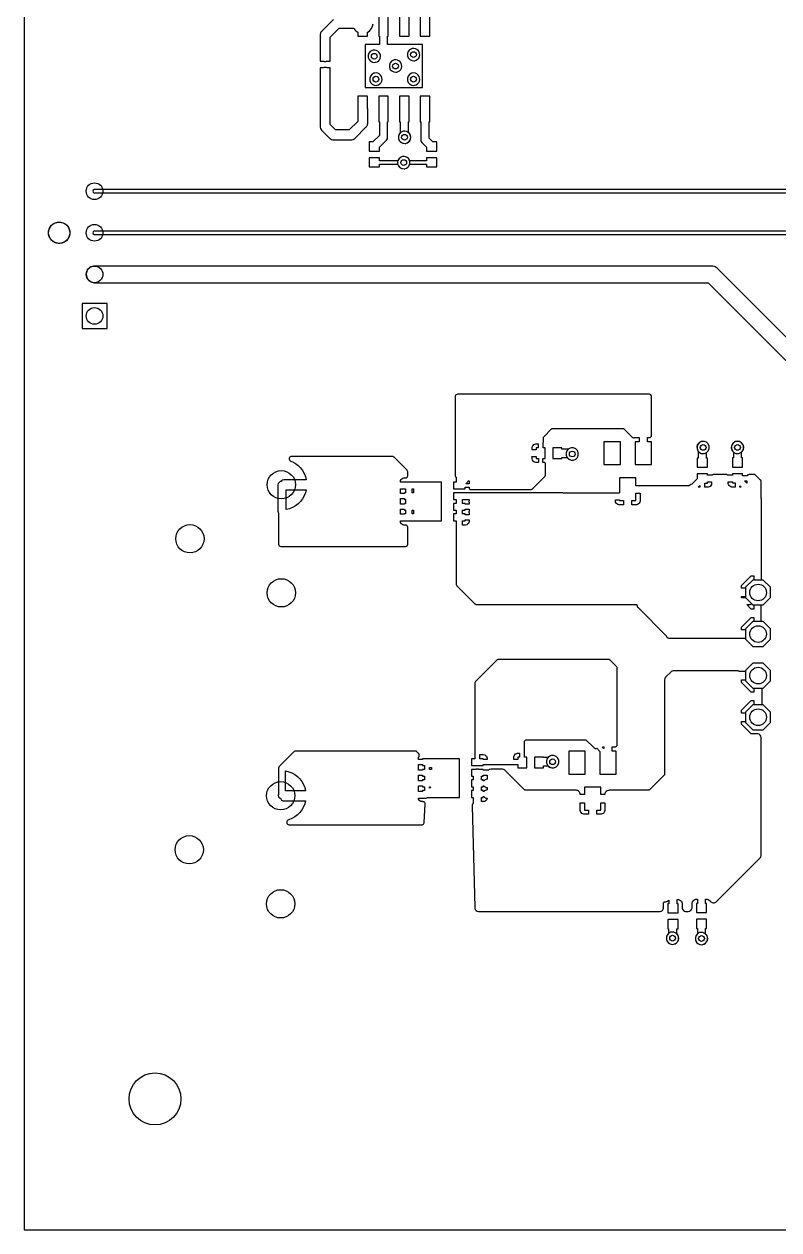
# Model space of a CAD drawing. Header units: millimetres. Extents: x 0 to 170, y 0 to 220.
# Drawn here: x 0 to 46.1, y 0 to 73.7 of the extents above; entities that cross this region are included whole.
import ezdxf

# ---------------------------------------------------------------- set-up
doc = ezdxf.new("R2010")
doc.units = ezdxf.units.MM

msp = doc.modelspace()

# ---------------------------------------------------------------- linework, layer by layer
at = {"layer": '16_copper'}
for points in [[(21.474, 71.328, 1), (21.326, 72.072), (21.278, 72.059, 0.876976), (21.425, 71.322)], [(22.774, 70.728, 1), (22.626, 71.472), (22.578, 71.459, 0.876976), (22.725, 70.722)], [(23.874, 71.428, 1), (23.726, 72.172), (23.678, 72.159, 0.876976), (23.825, 71.422)], [(21.574, 69.928, 1), (21.426, 70.672), (21.378, 70.659, 0.876976), (21.525, 69.922)], [(23.874, 69.928, 1), (23.726, 70.672), (23.678, 70.659, 0.876976), (23.825, 69.922)], [(23.324, 66.378, 1), (23.176, 67.122), (23.128, 67.109, 0.876976), (23.275, 66.372)], [(23.274, 64.828, 1), (23.126, 65.572), (23.078, 65.559, 0.876976), (23.225, 64.822)], [(41.574, 47.428, 1), (41.426, 48.172), (41.378, 48.159, 0.876976), (41.525, 47.422)], [(43.674, 47.428, 1), (43.526, 48.172), (43.478, 48.159, 0.876976), (43.625, 47.422)], [(33.574, 47.028, 1), (33.426, 47.772), (33.378, 47.759, 0.876976), (33.525, 47.022)], [(32.374, 28.228, 1), (32.226, 28.972), (32.178, 28.959, 0.876976), (32.325, 28.222)], [(39.704, 17.448, 1), (39.556, 18.192), (39.508, 18.179, 0.876976), (39.655, 17.442)], [(41.474, 17.428, 1), (41.326, 18.172), (41.278, 18.159, 0.876976), (41.425, 17.422)]]:
    msp.add_lwpolyline(points, format="xyb", close=True, dxfattribs=at)
for points in [[(99.458, 48.8), (70.641, 48.8), (55.917, 63.524), (55.911, 63.529), (55.906, 63.534, 0.125734), (55.86, 63.553), (55.852, 63.553), (55.85, 63.554), (55.849, 63.553), (55.846, 63.554), (4.304, 63.554), (4.279, 63.55, 0.821892), (4.29, 63.355), (4.304, 63.354), (55.805, 63.354), (70.529, 48.629), (70.535, 48.625), (70.54, 48.62, 0.125734), (70.586, 48.601), (70.594, 48.6), (70.597, 48.6), (70.598, 48.6), (70.6, 48.6), (99.458, 48.6)], [(99.051, 47.305), (65.836, 47.305), (52.157, 60.984), (52.151, 60.989), (52.146, 60.994, 0.125734), (52.1, 61.013), (52.092, 61.013), (52.09, 61.014), (52.089, 61.013), (52.086, 61.014), (4.304, 61.014), (4.279, 61.01, 0.821892), (4.29, 60.815), (4.304, 60.814), (52.045, 60.814), (65.724, 47.134), (65.73, 47.13), (65.735, 47.125, 0.125734), (65.781, 47.106), (65.789, 47.106), (65.791, 47.105), (65.792, 47.105), (65.795, 47.105), (99.009, 47.105)]]:
    msp.add_lwpolyline(points, format="xyb", dxfattribs=at)
for points in [[(5.069, 56.599), (3.539, 56.599), (3.539, 55.069), (5.069, 55.069)], [(45.622, 38.624), (45.622, 39.256), (45.176, 39.702), (44.544, 39.702), (44.098, 39.256), (44.098, 38.624), (44.544, 38.178), (45.176, 38.178)], [(45.622, 36.084), (45.622, 36.716), (45.176, 37.162), (44.544, 37.162), (44.098, 36.716), (44.098, 36.084), (44.544, 35.638), (45.176, 35.638)], [(45.622, 33.544), (45.622, 34.176), (45.176, 34.622), (44.544, 34.622), (44.098, 34.176), (44.098, 33.544), (44.544, 33.098), (45.176, 33.098)], [(45.622, 31.004), (45.622, 31.636), (45.176, 32.082), (44.544, 32.082), (44.098, 31.636), (44.098, 31.004), (44.544, 30.558), (45.176, 30.558)]]:
    msp.add_lwpolyline(points, close=True, dxfattribs=at)
at = {"layer": '1_copper'}
for points in [[(23.522, 79.125), (23.522, 79.66), (22.878, 79.66), (22.878, 79.313), (22.867, 79.306, 0.000658), (22.866, 79.306), (22.836, 79.28), (22.836, 79.28), (22.836, 79.28), (21.721, 78.165), (21.485, 78.165), (21.485, 77.605), (22.115, 77.605), (22.115, 77.84), (22.981, 78.706), (22.981, 74.515), (22.94, 74.515), (22.94, 72.935), (23.53, 72.935), (23.53, 74.515), (23.489, 74.515), (23.489, 79.125)], [(20.012, 66.596), (20.024, 66.596, 0.144215), (20.185, 66.658), (20.193, 66.665, 0.015626), (20.207, 66.677), (20.216, 66.684), (20.911, 67.379), (20.918, 67.389), (20.927, 67.397, 0.144213), (20.997, 67.554), (20.998, 67.565, 0.015609), (20.999, 67.584), (21, 67.595), (21, 68.475), (20.997, 68.519), (20.99, 68.552), (20.99, 69.265), (20.4, 69.265), (20.4, 68.552), (20.393, 68.516), (20.39, 68.475), (20.39, 67.721), (19.874, 67.205), (19.026, 67.205), (18.705, 67.526), (18.705, 70.435), (18.715, 70.435), (18.715, 70.995), (18.519, 70.995), (18.485, 71.008, 0.144216), (18.313, 71.007), (18.281, 70.995), (18.085, 70.995), (18.085, 70.435), (18.095, 70.435), (18.095, 67.4), (18.096, 67.388), (18.096, 67.376, 0.144215), (18.158, 67.215), (18.165, 67.207, 0.015626), (18.177, 67.193), (18.184, 67.184), (18.684, 66.684), (18.694, 66.677), (18.702, 66.668, 0.144213), (18.859, 66.598), (18.87, 66.597, 0.015609), (18.889, 66.596), (18.9, 66.595), (20, 66.595)], [(21.715, 66.14), (22.145, 66.57), (22.157, 66.585), (22.17, 66.6, 0.118893), (22.216, 66.71), (22.219, 66.749, 0.000218), (22.219, 66.75), (22.219, 67.685), (22.26, 67.685), (22.26, 69.265), (21.67, 69.265), (21.67, 67.685), (21.711, 67.685), (21.711, 66.855), (21.321, 66.465), (21.085, 66.465), (21.085, 65.905), (21.715, 65.905)], [(23.324, 66.378, 0.621841), (23.5, 67.035), (23.489, 67.043), (23.489, 67.685), (23.53, 67.685), (23.53, 69.265), (22.94, 69.265), (22.94, 67.685), (22.981, 67.685), (22.981, 67.016), (22.965, 67, 0.668178), (23.275, 66.372)], [(25.215, 66.465), (24.979, 66.465), (24.759, 66.685), (24.759, 67.685), (24.8, 67.685), (24.8, 69.265), (24.21, 69.265), (24.21, 67.685), (24.251, 67.685), (24.251, 66.58), (24.253, 66.56), (24.254, 66.541, 0.118891), (24.299, 66.43), (24.325, 66.4), (24.325, 66.4), (24.325, 66.4), (24.585, 66.14), (24.585, 65.905), (25.215, 65.905)], [(23.274, 64.828, 0.26795), (23.559, 65.078), (23.569, 65.115), (24.585, 65.115), (24.585, 64.935), (25.215, 64.935), (25.215, 65.495), (24.585, 65.495), (24.585, 65.315), (23.561, 65.315), (23.559, 65.322, 0.716592), (22.841, 65.322), (22.839, 65.315), (21.715, 65.315), (21.715, 65.495), (21.085, 65.495), (21.085, 64.935), (21.715, 64.935), (21.715, 65.115), (22.831, 65.115), (22.841, 65.078, 0.339454), (23.225, 64.822)], [(31.005, 45.237, 0.178713), (31.045, 45.255), (31.845, 46.055), (31.848, 46.059, 0.17873), (31.864, 46.1), (31.864, 46.811), (31.862, 46.817), (31.86, 46.83), (31.86, 46.83), (31.86, 46.83), (31.857, 46.836), (31.851, 46.848), (31.851, 46.848), (31.851, 46.848, 0.078543), (31.837, 46.862), (31.837, 46.862), (31.837, 46.862), (31.828, 46.867), (31.82, 46.871), (31.82, 46.871), (31.82, 46.871), (31.8, 46.874), (31.8, 46.874), (31.8, 46.874), (31.699, 46.874), (31.699, 47.128), (31.84, 47.128), (31.84, 47.772), (31.725, 47.772), (31.725, 48.092), (31.729, 48.098, 0.114282), (31.752, 48.163), (31.752, 48.178), (31.752, 48.437), (32.263, 48.948), (36.637, 48.948), (37.145, 48.44), (37.153, 48.433), (37.16, 48.426, 0.0339), (37.178, 48.415), (37.187, 48.41), (37.191, 48.408), (37.196, 48.406, 0.120595), (37.277, 48.397), (37.285, 48.399), (37.287, 48.399), (37.288, 48.399), (37.292, 48.4), (37.307, 48.404), (37.59, 48.404), (37.59, 48.15), (37.34, 48.15), (37.34, 46.75), (38.34, 46.75), (38.34, 48.15), (38.09, 48.15), (38.09, 48.404), (38.2, 48.404), (38.204, 48.404), (38.208, 48.404, 0.370187), (38.352, 48.541), (38.352, 48.556), (38.352, 50.9), (38.352, 50.904), (38.352, 50.908, 0.370187), (38.216, 51.052), (38.2, 51.052), (26.5, 51.052), (26.496, 51.052), (26.492, 51.052, 0.370187), (26.348, 50.916), (26.348, 50.9), (26.348, 46.091), (26.348, 46.088), (26.348, 46.084, 0.192427), (26.395, 45.981), (26.397, 45.98), (26.397, 45.685), (26.25, 45.685), (26.25, 45.265), (26.95, 45.265), (26.95, 45.37), (27.204, 45.37), (27.204, 45.3), (27.206, 45.29), (27.207, 45.28), (27.207, 45.28), (27.207, 45.28, 0.078538), (27.216, 45.263), (27.216, 45.263), (27.216, 45.263), (27.224, 45.255), (27.23, 45.249), (27.23, 45.249), (27.23, 45.249), (27.24, 45.243), (27.248, 45.24), (27.248, 45.24), (27.248, 45.24), (27.267, 45.236), (27.267, 45.236), (27.267, 45.236), (31, 45.236)], [(41.765, 47.155), (41.704, 47.155), (41.704, 47.481), (41.711, 47.485, 1), (41.289, 48.115), (41.25, 48.085, 0.376374), (41.185, 47.589), (41.196, 47.575), (41.196, 47.155), (41.135, 47.155), (41.135, 46.595), (41.765, 46.595)], [(43.915, 47.165), (43.854, 47.165), (43.854, 47.519), (43.885, 47.55, 1), (43.315, 48.05), (43.285, 48.011, 0.339455), (43.315, 47.55), (43.346, 47.519), (43.346, 47.165), (43.285, 47.165), (43.285, 46.605), (43.915, 46.605)], [(25.5, 45.685), (23.25, 45.685), (23.25, 45.678), (22.996, 45.678), (22.996, 45.718), (23.013, 45.783), (23.047, 45.841), (23.094, 45.888), (23.152, 45.922), (23.217, 45.939), (23.3, 45.939, 0.384459), (23.452, 46.076), (23.452, 46.091), (23.452, 46.3), (23.452, 46.306), (23.452, 46.311, 0.153128), (23.418, 46.396), (23.408, 46.408), (22.608, 47.208), (22.603, 47.211), (22.599, 47.216, 0.153125), (22.516, 47.252), (22.5, 47.252), (16.357, 47.252), (16.356, 47.252), (16.355, 47.252, 0.773608), (16.285, 46.966), (16.299, 46.959), (16.407, 46.915), (16.583, 46.813), (16.744, 46.689), (16.887, 46.546), (17.011, 46.385), (17.113, 46.209), (17.19, 46.021), (17.242, 45.827), (15.872, 45.827), (15.869, 45.826), (15.865, 45.827, 0.252154), (15.741, 45.752), (15.739, 45.749), (15.735, 45.738), (15.73, 45.727), (15.729, 45.724), (15.728, 45.724, 0.425315), (15.517, 45.522), (15.517, 43.88), (15.518, 43.87), (15.518, 43.86, 0.107007), (15.544, 43.778), (15.548, 43.773), (15.548, 41.9), (15.548, 41.896), (15.548, 41.892, 0.370187), (15.684, 41.748), (15.7, 41.748), (23.3, 41.748), (23.304, 41.748), (23.308, 41.748, 0.370187), (23.452, 41.884), (23.452, 41.9), (23.452, 42.909), (23.452, 42.912), (23.452, 42.916, 0.370187), (23.316, 43.06), (23.3, 43.061), (23.217, 43.061), (23.152, 43.078), (23.094, 43.112), (23.047, 43.159), (23.013, 43.217), (22.996, 43.282), (22.996, 43.322), (23.25, 43.322), (23.25, 43.315), (25.5, 43.315)], [(33.574, 47.028, 1), (33.426, 47.772), (33.378, 47.759, 0.065544), (33.289, 47.715), (33.275, 47.704), (32.855, 47.704), (32.855, 47.772), (32.32, 47.772), (32.32, 47.128), (32.855, 47.128), (32.855, 47.196), (33.181, 47.196), (33.185, 47.189, 0.267948), (33.525, 47.022)], [(43.285, 46.195), (43.285, 46.109), (42.986, 46.109), (42.984, 46.11, 0.16594), (42.895, 46.152), (42.879, 46.152), (42.171, 46.152), (42.167, 46.152), (42.163, 46.152, 0.153132), (42.078, 46.121), (42.069, 46.113), (42.065, 46.109), (41.765, 46.109), (41.765, 46.185), (41.135, 46.185), (41.135, 45.878), (40.807, 45.549), (40.803, 45.55, 0.18122), (40.702, 45.516), (40.692, 45.507), (40.691, 45.506), (40.691, 45.506), (40.69, 45.505), (40.638, 45.453), (37.39, 45.453), (37.39, 45.95), (36.39, 45.95), (36.39, 45.037), (36.356, 45.003), (32.972, 45.003), (32.967, 45.005), (32.961, 45.009, 0.068946), (32.907, 45.026), (32.899, 45.026, 0.018059), (32.884, 45.027), (32.875, 45.028), (26.95, 45.028), (26.95, 45.035), (26.25, 45.035), (26.25, 44.615), (26.397, 44.615), (26.397, 44.385), (26.25, 44.385), (26.25, 43.965), (26.397, 43.965), (26.397, 43.735), (26.25, 43.735), (26.25, 43.315), (26.397, 43.315), (26.397, 39.5), (26.398, 39.49), (26.398, 39.48, 0.132342), (26.435, 39.381), (26.441, 39.375, 0.018024), (26.45, 39.363), (26.456, 39.356), (27.556, 38.256), (27.564, 38.25), (27.571, 38.243, 0.132344), (27.668, 38.199), (27.676, 38.199, 0.018059), (27.691, 38.198), (27.7, 38.197), (37.444, 38.197), (37.446, 38.194), (37.448, 38.181), (37.449, 38.161, 0.118891), (37.494, 38.051), (37.52, 38.021), (37.52, 38.02), (37.52, 38.02), (39.248, 36.293), (39.248, 36.292), (39.25, 36.281), (39.251, 36.269), (39.252, 36.266), (39.252, 36.262, 0.29994), (39.377, 36.149), (39.381, 36.149), (39.384, 36.148), (39.4, 36.148), (39.48, 36.148), (39.5, 36.146, 0.000218), (39.5, 36.146), (44.098, 36.146), (44.098, 36.084), (44.544, 35.638), (45.176, 35.638), (45.622, 36.084), (45.622, 36.716), (45.176, 37.162), (45.052, 37.162), (45.052, 37.65), (45.054, 37.667), (45.054, 37.67, 0.000437), (45.054, 37.67), (45.054, 37.67), (45.052, 37.69), (45.052, 37.69), (45.052, 38.178), (45.176, 38.178), (45.622, 38.624), (45.622, 39.256), (45.176, 39.702), (45.063, 39.702), (45.063, 44.635), (45.062, 44.646), (45.062, 44.656, 0.043887), (45.056, 44.691), (45.053, 44.698), (45.052, 44.699), (45.052, 45.7), (45.052, 45.706), (45.052, 45.711, 0.153128), (45.018, 45.796), (45.008, 45.808), (44.708, 46.108), (44.703, 46.111), (44.699, 46.116, 0.153125), (44.616, 46.152), (44.6, 46.152), (44.321, 46.152), (44.317, 46.152), (44.313, 46.152, 0.258806), (44.188, 46.074), (44.185, 46.068), (43.915, 46.068), (43.915, 46.195)], [(22.996, 44.977), (22.996, 45.068), (23.007, 45.111, 0.054648), (23.012, 45.143), (23.012, 45.158), (23.011, 45.172, 0.003259), (23.011, 45.174), (23.007, 45.189, 0.12837), (22.996, 45.272), (23.25, 45.272), (23.25, 45.265), (23.317, 45.265), (23.317, 45.035), (23.25, 45.035), (23.25, 44.977)], [(23.25, 44.327), (22.996, 44.327), (22.996, 44.418), (23.007, 44.461, 0.054648), (23.012, 44.493), (23.012, 44.508), (23.011, 44.522, 0.003259), (23.011, 44.524), (23.007, 44.539), (22.996, 44.582), (22.996, 44.673), (23.25, 44.673), (23.25, 44.615), (23.317, 44.615), (23.317, 44.385), (23.25, 44.385)], [(26.95, 44.327), (26.95, 44.385), (26.803, 44.385), (26.803, 44.615), (26.95, 44.615), (26.95, 44.622), (27.204, 44.622), (27.204, 44.582), (27.193, 44.539, 0.054648), (27.188, 44.507), (27.188, 44.492), (27.189, 44.478, 0.003259), (27.189, 44.476), (27.193, 44.461), (27.204, 44.418), (27.204, 44.327)], [(23.25, 43.728), (22.996, 43.728), (22.996, 43.768), (23.007, 43.811, 0.054648), (23.012, 43.843), (23.012, 43.858), (23.011, 43.872, 0.003259), (23.011, 43.874), (23.007, 43.889), (22.996, 43.932), (22.996, 44.023), (23.25, 44.023), (23.25, 43.965), (23.317, 43.965), (23.317, 43.735), (23.25, 43.735)], [(26.95, 43.677), (26.95, 43.735), (26.803, 43.735), (26.803, 43.965), (26.95, 43.965), (26.95, 44.023), (27.204, 44.023), (27.204, 43.932), (27.193, 43.889, 0.054648), (27.188, 43.857), (27.188, 43.842), (27.189, 43.828, 0.003259), (27.189, 43.826), (27.193, 43.811), (27.204, 43.768), (27.204, 43.677)], [(44.439, 37.924), (44.166, 38.197), (44.32, 38.197), (44.33, 38.198), (44.34, 38.198, 0.132342), (44.439, 38.235), (44.445, 38.241, 0.018024), (44.457, 38.25), (44.464, 38.256), (44.465, 38.258), (44.544, 38.178), (44.606, 38.178), (44.606, 37.924)], [(36.19, 29.25), (35.94, 29.25), (35.94, 29.504), (36.1, 29.504), (36.104, 29.504), (36.108, 29.504, 0.370187), (36.252, 29.641), (36.252, 29.656), (36.252, 34.3), (36.252, 34.306), (36.252, 34.311, 0.153128), (36.218, 34.396), (36.208, 34.408), (35.808, 34.808), (35.804, 34.811), (35.803, 34.812), (35.803, 34.812), (35.799, 34.816, 0.153125), (35.716, 34.852), (35.7, 34.852), (29, 34.852), (28.994, 34.852), (28.989, 34.852, 0.153128), (28.904, 34.818), (28.892, 34.808), (27.592, 33.508), (27.589, 33.503), (27.584, 33.499, 0.153125), (27.548, 33.416), (27.548, 33.4), (27.548, 28.785), (27.35, 28.785), (27.35, 28.365), (28.05, 28.365), (28.05, 28.423), (30.185, 28.423), (30.185, 28.228), (30.72, 28.228), (30.72, 28.872), (30.58, 28.872), (30.58, 29.864), (30.663, 29.948), (34.337, 29.948), (34.825, 29.46), (34.828, 29.457), (34.83, 29.454, 0.282093), (34.996, 29.429), (35.19, 29.234), (35.19, 27.85), (36.19, 27.85)], [(34.24, 27.05), (34.24, 26.604), (33.986, 26.604), (33.984, 26.62), (33.983, 26.639, 0.118666), (33.938, 26.749), (33.926, 26.763), (33.912, 26.779, 0.039247), (33.882, 26.805), (33.882, 26.805), (33.882, 26.805, 0.117781), (33.773, 26.851), (33.772, 26.851), (33.772, 26.851), (33.732, 26.854, 0.000443), (33.732, 26.854), (30.605, 26.854), (29.38, 28.08), (29.365, 28.092), (29.35, 28.105, 0.118893), (29.24, 28.151), (29.2, 28.154, 0.000218), (29.2, 28.154), (28.558, 28.154), (28.538, 28.152), (28.519, 28.151, 0.158654), (28.379, 28.08), (28.377, 28.077), (28.05, 28.077), (28.05, 28.135), (27.794, 28.135), (27.779, 28.141, 0.039684), (27.74, 28.151), (27.7, 28.154), (27.7, 28.154, 0.000409), (27.7, 28.154), (27.7, 28.154, 0.078614), (27.622, 28.142), (27.606, 28.135), (27.35, 28.135), (27.35, 27.715), (27.446, 27.715), (27.446, 27.485), (27.35, 27.485), (27.35, 27.065), (27.446, 27.065), (27.446, 26.835), (27.35, 26.835), (27.35, 26.415), (27.446, 26.415), (27.446, 26.064), (27.439, 26.057, 0.124119), (27.393, 25.941), (27.392, 25.926), (27.391, 25.907, 0.006687), (27.391, 25.901), (27.546, 19.694), (27.548, 19.677), (27.549, 19.661, 0.331939), (27.766, 19.448), (27.784, 19.447), (27.8, 19.446), (38.827, 19.446), (38.847, 19.448), (38.867, 19.449, 0.325016), (39.078, 19.66), (39.081, 19.7, 0.00044), (39.081, 19.7), (39.081, 19.958), (39.099, 20.023), (39.112, 20.046), (39.2, 20.046, 0.158205), (39.349, 20.094), (39.379, 20.12), (39.38, 20.12), (39.38, 20.12), (39.396, 20.137), (39.396, 19.925), (39.335, 19.925), (39.335, 19.365), (39.965, 19.365), (39.965, 19.925), (39.904, 19.925), (39.904, 20.179), (39.998, 20.179), (40.063, 20.161), (40.121, 20.128), (40.168, 20.081), (40.201, 20.023), (40.219, 19.958), (40.219, 19.7), (40.22, 19.68), (40.222, 19.661, 0.325016), (40.432, 19.449), (40.472, 19.446), (40.472, 19.446), (40.473, 19.446), (40.577, 19.446, 0.36847), (40.828, 19.66), (40.831, 19.7, 0.00044), (40.831, 19.7), (40.831, 19.978), (40.849, 20.043), (40.882, 20.101), (40.929, 20.148), (40.987, 20.181), (41.052, 20.199), (41.146, 20.199), (41.146, 19.945), (41.085, 19.945), (41.085, 19.385), (41.715, 19.385), (41.715, 19.945), (41.654, 19.945), (41.654, 20.199), (41.748, 20.199), (41.813, 20.181), (41.871, 20.148), (41.92, 20.098), (41.921, 20.096), (41.928, 20.085, 0.461485), (42.314, 20.054), (44.98, 22.72), (44.992, 22.735), (45.005, 22.75, 0.118893), (45.051, 22.86), (45.054, 22.9, 0.000218), (45.054, 22.9), (45.054, 30.05), (45.052, 30.07), (45.051, 30.089, 0.325016), (44.84, 30.301), (44.8, 30.304, 0.00044), (44.8, 30.304), (44.439, 30.304), (43.844, 30.899), (43.844, 31.066), (44.098, 31.066), (44.098, 31.004), (44.544, 30.558), (45.176, 30.558), (45.622, 31.004), (45.622, 31.636), (45.176, 32.082), (45.114, 32.082), (45.114, 33.098), (45.176, 33.098), (45.622, 33.544), (45.622, 34.176), (45.176, 34.622), (44.544, 34.622), (44.098, 34.176), (44.098, 34.114), (43.725, 34.114), (43.723, 34.115), (43.706, 34.126, 0.079053), (43.63, 34.151), (43.59, 34.154, 0.00044), (43.59, 34.154), (39.7, 34.154), (39.681, 34.152), (39.661, 34.151, 0.118891), (39.551, 34.106), (39.521, 34.08), (39.52, 34.08), (39.52, 34.08), (39.22, 33.78), (39.208, 33.765), (39.195, 33.75, 0.118893), (39.149, 33.64), (39.146, 33.6, 0.000218), (39.146, 33.6), (39.146, 27.805), (38.195, 26.854), (35.748, 26.854), (35.728, 26.852), (35.709, 26.851, 0.325016), (35.497, 26.64), (35.494, 26.604), (35.24, 26.604), (35.24, 27.05)], [(26.6, 28.785), (24.35, 28.785), (24.35, 28.727), (24.096, 28.727), (24.096, 28.818), (24.113, 28.883), (24.135, 28.921, 0.311085), (24.121, 29.093), (24.121, 29.094), (24.12, 29.094), (24.12, 29.095), (24.111, 29.105), (24.008, 29.208), (24.003, 29.211), (23.999, 29.216, 0.153125), (23.916, 29.252), (23.9, 29.252), (16.6, 29.252), (16.594, 29.252), (16.589, 29.252, 0.153128), (16.504, 29.218), (16.492, 29.208), (15.592, 28.308), (15.589, 28.303), (15.584, 28.299, 0.153125), (15.548, 28.216), (15.548, 28.2), (15.548, 26.674), (15.548, 26.671), (15.548, 26.667, 0.038175), (15.551, 26.644), (15.552, 26.64), (15.552, 26.636, 0.0186), (15.56, 26.615), (15.551, 26.603, 0.554756), (15.664, 26.37), (15.68, 26.37), (15.68, 26.37, 0.002827), (15.682, 26.351), (15.683, 26.339), (15.684, 26.335), (15.685, 26.332, 0.313609), (15.817, 26.218), (15.832, 26.217), (17.202, 26.217), (17.15, 26.023), (17.073, 25.835), (16.971, 25.659), (16.847, 25.498), (16.704, 25.355), (16.543, 25.231), (16.367, 25.129), (16.179, 25.052), (16.162, 25.047, 0.832624), (16.186, 24.748), (16.193, 24.748), (16.195, 24.748), (16.197, 24.748), (16.202, 24.748), (24.293, 24.748), (24.307, 24.749), (24.322, 24.75, 0.313613), (24.444, 24.874), (24.444, 24.876), (24.444, 24.877), (24.444, 24.878), (24.445, 24.89), (24.519, 25.998), (24.519, 26.007), (24.519, 26.016, 0.353704), (24.392, 26.158), (24.383, 26.16), (24.371, 26.161), (24.37, 26.161), (24.369, 26.161), (24.367, 26.161), (24.317, 26.161), (24.252, 26.178), (24.194, 26.212), (24.147, 26.259), (24.113, 26.317), (24.099, 26.37), (24.517, 26.37), (24.523, 26.37), (24.528, 26.37, 0.153128), (24.613, 26.404), (24.625, 26.414), (24.626, 26.415), (26.6, 26.415)], [(32.374, 28.228, 1), (32.226, 28.972), (32.178, 28.959, 0.098492), (32.05, 28.885), (32.019, 28.854), (31.735, 28.854), (31.735, 28.872), (31.2, 28.872), (31.2, 28.228), (31.735, 28.228), (31.735, 28.346), (32.019, 28.346), (32.05, 28.315, 0.198912), (32.325, 28.222)], [(24.35, 28.077), (24.096, 28.077), (24.096, 28.168), (24.107, 28.211, 0.054648), (24.112, 28.243), (24.112, 28.258), (24.111, 28.259), (24.112, 28.26), (24.111, 28.262), (24.111, 28.272, 0.003259), (24.111, 28.274), (24.107, 28.289), (24.096, 28.332), (24.096, 28.423), (24.35, 28.423), (24.35, 28.365), (24.468, 28.365), (24.468, 28.135), (24.35, 28.135)], [(24.35, 27.427), (24.096, 27.427), (24.096, 27.518), (24.107, 27.561, 0.054648), (24.112, 27.593), (24.112, 27.608), (24.111, 27.622, 0.003259), (24.111, 27.624), (24.107, 27.639), (24.096, 27.682), (24.096, 27.773), (24.35, 27.773), (24.35, 27.715), (24.468, 27.715), (24.468, 27.485), (24.35, 27.485)], [(28.05, 27.427), (28.05, 27.485), (27.954, 27.485), (27.954, 27.715), (28.05, 27.715), (28.05, 27.773), (28.304, 27.773), (28.304, 27.682), (28.3, 27.666, 0.012343), (28.297, 27.654), (28.295, 27.64), (28.293, 27.627, 0.0597), (28.295, 27.561), (28.297, 27.547), (28.299, 27.541), (28.3, 27.534), (28.301, 27.529), (28.298, 27.529, 0.124796), (28.178, 27.496), (28.178, 27.496, 0.088361), (28.109, 27.438), (28.104, 27.431), (28.101, 27.427)], [(24.35, 26.777), (24.096, 26.777), (24.096, 26.868), (24.107, 26.911, 0.054648), (24.112, 26.943), (24.112, 26.958), (24.111, 26.972, 0.003259), (24.111, 26.974), (24.107, 26.989), (24.096, 27.032), (24.096, 27.123), (24.35, 27.123), (24.35, 27.065), (24.468, 27.065), (24.468, 26.835), (24.35, 26.835)], [(28.05, 26.777), (28.05, 26.835), (27.954, 26.835), (27.954, 27.065), (28.05, 27.065), (28.05, 27.123), (28.101, 27.123), (28.102, 27.122), (28.105, 27.116, 0.089255), (28.173, 27.057), (28.173, 27.057, 0.107487), (28.276, 27.023), (28.281, 27.022), (28.286, 27.022), (28.295, 27.022, -0.001163), (28.301, 27.021), (28.3, 27.016, 0.012342), (28.297, 27.004), (28.295, 26.99), (28.293, 26.977, 0.05968), (28.295, 26.911), (28.297, 26.897), (28.299, 26.891), (28.3, 26.884), (28.301, 26.879), (28.3, 26.879), (28.296, 26.879, 0.10989), (28.189, 26.851), (28.189, 26.851), (28.189, 26.851, 0.009033), (28.181, 26.847), (28.181, 26.847, 0.078615), (28.118, 26.798), (28.108, 26.786), (28.101, 26.777)], [(27.954, 26.161), (27.954, 26.415), (28.05, 26.415), (28.05, 26.473), (28.101, 26.473), (28.104, 26.469, 0.198685), (28.272, 26.373), (28.289, 26.372), (28.301, 26.371), (28.287, 26.317), (28.253, 26.259), (28.206, 26.212), (28.148, 26.178), (28.083, 26.161)], [(39.704, 17.448, 0.577351), (39.915, 18.07), (39.884, 18.101), (39.884, 18.395), (39.965, 18.395), (39.965, 18.955), (39.335, 18.955), (39.335, 18.395), (39.376, 18.395), (39.376, 18.101), (39.345, 18.07, 0.668178), (39.655, 17.442)], [(41.474, 17.428, 0.577351), (41.685, 18.05), (41.654, 18.081), (41.654, 18.415), (41.715, 18.415), (41.715, 18.975), (41.085, 18.975), (41.085, 18.415), (41.146, 18.415), (41.146, 18.081), (41.115, 18.05, 0.668178), (41.425, 17.422)]]:
    msp.add_lwpolyline(points, format="xyb", close=True, dxfattribs=at)
for points in [[(21.67, 74.515), (21.67, 72.935), (21.711, 72.935), (21.711, 72.407), (20.849, 72.407), (20.849, 69.794), (24.351, 69.794), (24.351, 72.407), (22.219, 72.407), (22.219, 72.935), (22.26, 72.935), (22.26, 74.515)], [(24.21, 74.515), (24.21, 72.935), (24.8, 72.935), (24.8, 74.515)]]:
    msp.add_lwpolyline(points, dxfattribs=at)
for points in [[(18.909, 73.94), (18.184, 73.216), (18.177, 73.206), (18.168, 73.198, 0.144213), (18.098, 73.041), (18.097, 73.03, 0.015609), (18.096, 73.011), (18.095, 73), (18.095, 71.965), (18.085, 71.965), (18.085, 71.405), (18.281, 71.405), (18.315, 71.392, 0.071738), (18.401, 71.38), (18.445, 71.383), (18.487, 71.393), (18.519, 71.405), (18.715, 71.405), (18.715, 71.965), (18.705, 71.965), (18.705, 72.874), (19.251, 73.42), (20.138, 73.42), (20.169, 73.369, 0.123892), (20.4, 73.162), (20.4, 72.935), (20.99, 72.935), (20.99, 73.163), (21.007, 73.171, 0.253264), (21.329, 73.683)], [(69.359, 31.759), (42.386, 58.733), (42.37, 58.747), (42.354, 58.762, 0.139562), (42.1, 58.876), (42.095, 58.877), (42.087, 58.878), (42.031, 58.882), (42.028, 58.881), (42.026, 58.882), (4.304, 58.882), (4.248, 58.878, 0.878963), (4.23, 57.871), (4.304, 57.866), (41.816, 57.866), (68.492, 31.19)]]:
    msp.add_lwpolyline(points, format="xyb", dxfattribs=at)
for points in [[(5.069, 56.599), (3.539, 56.599), (3.539, 55.069), (5.069, 55.069)], [(31.051, 47.653), (31.051, 47.805), (31.068, 47.87), (31.102, 47.928), (31.149, 47.975), (31.207, 48.009), (31.272, 48.026), (31.42, 48.026), (31.42, 47.772), (31.305, 47.772), (31.305, 47.653)], [(36.44, 48.15), (35.44, 48.15), (35.44, 46.75), (36.44, 46.75)], [(31.272, 46.874), (31.207, 46.891), (31.149, 46.925), (31.102, 46.972), (31.068, 47.03), (31.051, 47.095), (31.051, 47.2), (31.05, 47.208), (31.048, 47.22), (31.048, 47.22), (31.048, 47.22), (31.044, 47.227), (31.039, 47.237), (31.039, 47.237), (31.039, 47.237), (31.037, 47.239), (31.041, 47.247), (31.305, 47.247), (31.305, 47.128), (31.446, 47.128), (31.446, 46.874)], [(27.204, 45.718), (27.204, 45.58), (26.992, 45.58), (27.189, 45.776)], [(41.602, 45.371), (41.602, 45.625), (41.765, 45.625), (41.765, 45.702), (42.019, 45.702), (42.019, 45.592), (42.001, 45.527), (41.968, 45.469), (41.921, 45.422), (41.863, 45.389), (41.798, 45.371)], [(43.252, 45.381), (43.187, 45.399), (43.129, 45.432), (43.082, 45.479), (43.049, 45.537), (43.031, 45.602), (43.031, 45.702), (43.285, 45.702), (43.285, 45.635), (43.448, 45.635), (43.448, 45.381)], [(44.02, 45.763), (44.169, 45.763), (44.169, 45.614)], [(16.025, 45.217), (17.242, 45.217), (17.19, 45.023), (17.113, 44.835), (17.011, 44.659), (16.887, 44.498), (16.744, 44.355), (16.583, 44.231), (16.407, 44.129), (16.219, 44.052), (16.025, 44)], [(23.723, 45.035), (23.723, 45.265), (23.79, 45.265), (23.79, 45.035)], [(37.14, 44.296), (37.14, 44.55), (37.39, 44.55), (37.39, 45), (37.644, 45), (37.644, 44.517), (37.627, 44.452), (37.593, 44.394), (37.546, 44.347), (37.488, 44.313), (37.423, 44.296)], [(41.203, 45.371), (41.298, 45.466), (41.298, 45.371)], [(43.752, 45.381), (43.752, 45.456), (43.827, 45.381)], [(36.357, 44.296), (36.292, 44.313), (36.234, 44.347), (36.187, 44.394), (36.153, 44.452), (36.136, 44.517), (36.136, 44.597), (36.39, 44.597), (36.39, 44.55), (36.64, 44.55), (36.64, 44.296)], [(23.723, 43.752), (23.723, 43.965), (23.79, 43.965), (23.79, 43.752)], [(26.803, 43.061), (26.803, 43.315), (26.95, 43.315), (26.95, 43.373), (27.204, 43.373), (27.204, 43.282), (27.187, 43.217), (27.153, 43.159), (27.106, 43.112), (27.048, 43.078), (26.983, 43.061)], [(43.844, 39.194), (43.844, 39.361), (44.439, 39.956), (44.606, 39.956), (44.606, 39.702), (44.544, 39.702), (44.098, 39.256), (44.098, 39.194)], [(43.844, 38.603), (43.844, 38.686), (44.098, 38.686), (44.098, 38.624), (44.119, 38.603)], [(43.844, 36.654), (43.844, 36.821), (44.439, 37.416), (44.606, 37.416), (44.606, 37.162), (44.544, 37.162), (44.098, 36.716), (44.098, 36.654)], [(44.606, 32.844), (44.439, 32.844), (43.844, 33.439), (43.844, 33.606), (44.098, 33.606), (44.098, 33.544), (44.544, 33.098), (44.606, 33.098)], [(44.098, 31.574), (43.844, 31.574), (43.844, 31.741), (44.439, 32.336), (44.606, 32.336), (44.606, 32.082), (44.544, 32.082), (44.098, 31.636)], [(35.352, 29.504), (35.44, 29.504), (35.44, 29.416)], [(28.05, 28.727), (28.05, 28.785), (27.852, 28.785), (27.852, 29.039), (28.083, 29.039), (28.148, 29.022), (28.206, 28.988), (28.253, 28.941), (28.287, 28.883), (28.304, 28.818), (28.304, 28.727)], [(30.185, 28.727), (29.931, 28.727), (29.931, 28.905), (29.948, 28.97), (29.982, 29.028), (30.029, 29.075), (30.087, 29.109), (30.152, 29.126), (30.275, 29.126), (30.275, 28.872), (30.185, 28.872)], [(34.29, 29.25), (33.29, 29.25), (33.29, 27.85), (34.29, 27.85)], [(15.985, 26.827), (15.985, 28.044), (16.179, 27.992), (16.367, 27.915), (16.543, 27.813), (16.704, 27.689), (16.847, 27.546), (16.971, 27.385), (17.073, 27.209), (17.15, 27.021), (17.202, 26.827)], [(24.772, 28.135), (24.772, 28.25), (24.774, 28.25), (24.779, 28.248), (24.795, 28.248), (24.89, 28.248), (24.89, 28.135)], [(24.772, 27.065), (24.844, 27.065), (24.772, 26.993)], [(34.207, 25.396), (34.142, 25.413), (34.084, 25.447), (34.037, 25.494), (34.003, 25.552), (33.986, 25.617), (33.986, 26.096), (34.24, 26.096), (34.24, 25.65), (34.486, 25.65), (34.486, 25.396)], [(34.994, 25.396), (34.994, 25.65), (35.24, 25.65), (35.24, 26.096), (35.494, 26.096), (35.494, 25.617), (35.477, 25.552), (35.443, 25.494), (35.396, 25.447), (35.338, 25.413), (35.273, 25.396)]]:
    msp.add_lwpolyline(points, close=True, dxfattribs=at)
at = {"layer": 'drills_NPTH'}
msp.add_circle((2.144, 60.914), 0.65, dxfattribs=at)
at = {"layer": 'drills_PTH'}
for centre, radius in [((4.304, 63.454), 0.51), ((4.304, 60.914), 0.51), ((4.304, 58.374), 0.51), ((4.304, 55.834), 0.51), ((15.72, 45.522), 0.864), ((10.132, 42.22), 0.864), ((15.72, 38.918), 0.864), ((44.86, 38.94), 0.508), ((44.86, 36.4), 0.508), ((44.86, 33.86), 0.508), ((44.86, 31.32), 0.508), ((15.68, 26.522), 0.864), ((10.092, 23.22), 0.864), ((15.68, 19.918), 0.864), ((8, 8), 1.588)]:
    msp.add_circle(centre, radius, dxfattribs=at)
at = {"layer": 'drills_via_1_16'}
for centre in [(21.4, 71.7), (23.8, 71.8), (22.7, 71.1), (21.5, 70.3), (23.8, 70.3), (23.25, 66.75), (23.2, 65.2), (41.5, 47.8), (43.6, 47.8), (33.5, 47.4), (32.3, 28.6), (39.63, 17.82), (41.4, 17.8)]:
    msp.add_circle(centre, 0.175, dxfattribs=at)
at = {"layer": 'holes'}
msp.add_lwpolyline([(2.112, 60.264), (2.048, 60.27), (1.986, 60.282), (1.925, 60.301), (1.866, 60.325), (1.809, 60.355), (1.756, 60.391), (1.707, 60.431), (1.662, 60.477), (1.621, 60.526), (1.586, 60.579), (1.555, 60.635), (1.531, 60.694), (1.513, 60.755), (1.5, 60.818), (1.494, 60.882), (1.494, 60.946), (1.5, 61.009), (1.513, 61.072), (1.531, 61.133), (1.555, 61.192), (1.586, 61.248), (1.621, 61.301), (1.662, 61.351), (1.707, 61.396), (1.756, 61.436), (1.809, 61.472), (1.866, 61.502), (1.925, 61.526), (1.986, 61.545), (2.048, 61.557), (2.112, 61.564), (2.176, 61.564), (2.239, 61.557), (2.302, 61.545), (2.363, 61.526), (2.422, 61.502), (2.478, 61.472), (2.531, 61.436), (2.581, 61.396), (2.626, 61.351), (2.667, 61.301), (2.702, 61.248), (2.732, 61.192), (2.757, 61.133), (2.775, 61.072), (2.788, 61.009), (2.794, 60.946), (2.794, 60.882), (2.788, 60.818), (2.775, 60.755), (2.757, 60.694), (2.732, 60.635), (2.702, 60.579), (2.667, 60.526), (2.626, 60.477), (2.581, 60.431), (2.531, 60.391), (2.478, 60.355), (2.422, 60.325), (2.363, 60.301), (2.302, 60.282), (2.239, 60.27), (2.176, 60.264), (2.112, 60.264)], close=True, dxfattribs=at)
at = {"layer": 'outline'}
msp.add_lwpolyline([(0, 0), (170, 0), (170, 220), (0, 220), (0, 0)], close=True, dxfattribs=at)

doc.saveas('drawing.dxf')
